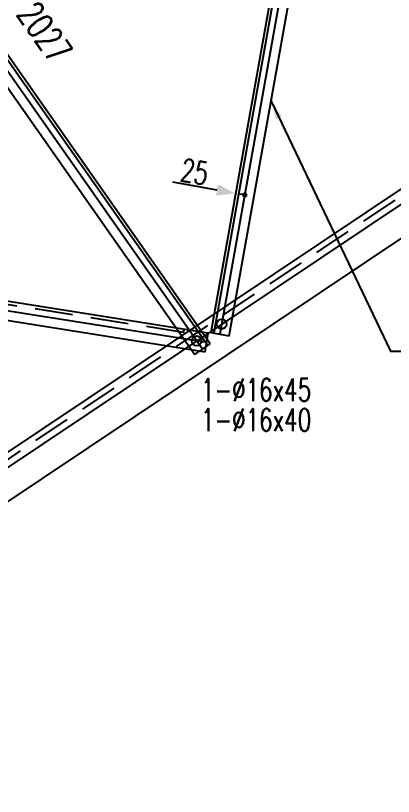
# Model space of a CAD drawing. Extents: x 512650 to 528870, y -6972 to 4508.
# Drawn here: x 515749 to 516755, y -4369 to -2292 of the extents above; entities that cross this region are included whole.
import ezdxf

# ---------------------------------------------------------------- set-up
doc = ezdxf.new("R2010")
doc.units = 0
doc.header["$LTSCALE"] = 200
doc.header["$MEASUREMENT"] = 0
doc.linetypes.add('DASHED', pattern=[0.75, 0.5, -0.25])
doc.layers.get('0').update_dxf_attribs({"linetype": 'CONTINUOUS'})
for name, color, linetype in [('ASSI', 3, 'CONTINUOUS'), ('FORI', 2, 'CONTINUOUS'), ('LINEA_ANG', 2, 'CONTINUOUS'), ('LS', 7, 'CONTINUOUS'), ('QT_MAL', 7, 'CONTINUOUS'), ('QT_MPR', 7, 'CONTINUOUS'), ('TRAT-Y', 7, 'DASHED')]:
    doc.layers.add(name, color=color, linetype=linetype)
doc.styles.add('QUOTE', font='ROMANS8.SHX', dxfattribs={"width": 0.7})
doc.styles.add('RS', font='ROMANS8.shx', dxfattribs={"width": 0.7})
doc.styles.get("Standard").update_dxf_attribs({"font": 'ROMANS8.SHX', "width": 0.7})
doc.dimstyles.new('FRECCE1', dxfattribs={"dimtxt": 60, "dimasz": 6.66, "dimexe": 0, "dimexo": 0, "dimgap": 1, "dimtad": 1, "dimzin": 0, "dimdsep": 46, "dimtxsty": 'RS', "dimblk1": 'QUOTP', "dimblk2": 'QUOTF', "dimsah": 1, "dimcen": 0, "dimclrd": 2, "dimclre": 2, "dimclrt": 7, "dimadec": 0, "dimazin": 0, "dimtfac": 1, "dimtix": 1, "dimtmove": 2, "dimatfit": 3, "dimldrblk": 'QUOTP', "dimfxl": 1, "dimtolj": 1, "dimtzin": 0, "dimarcsym": 0})
doc.dimstyles.new('TRATTO', dxfattribs={"dimscale": 0, "dimtxt": 60, "dimasz": 40, "dimexe": 0, "dimexo": 0, "dimgap": 5, "dimtad": 1, "dimrnd": 0.5, "dimdsep": 46, "dimtxsty": 'RS', "dimblk1": 'OBLIQUE', "dimblk2": 'OBLIQUE', "dimsah": 1, "dimcen": 0.09, "dimclrd": 2, "dimclre": 2, "dimclrt": 7, "dimadec": 0, "dimazin": 0, "dimtfac": 1, "dimtix": 1, "dimtmove": 2, "dimatfit": 3, "dimfxl": 1, "dimtolj": 1, "dimtzin": 0, "dimarcsym": 0})

# ---------------------------------------------------------------- blocks, each defined once
blk = doc.blocks.new('ASSE98')
blk.add_line((0, 0), (1, 0))
at = {"color": 7, "flags": 1}
for tag, p in [('LAV1', (3.07431, 6.82847)), ('LAV2', (3.07431, 6.49513)), ('LAV3', (3.07431, 6.1618)), ('LAV4', (3.07431, 5.82847)), ('LAV5', (3.07431, 5.49513)), ('LAV6', (3.07431, 5.1618)), ('LAV7', (3.07431, 4.82847)), ('LAV8', (3.07431, 4.49513)), ('LAV9', (3.07431, 4.1618)), ('LAV10', (3.07431, 3.82847))]:
    blk.add_attdef(tag, p, '', height=0.2, dxfattribs=at)
at = {"color": 7, "style": 'QUOTE', "width": 0.5, "flags": 1}
for tag, p in [('TI', (1.38308, 6.82731)), ('DI_S', (1.38308, 6.42178)), ('D_S', (1.38308, 6.02092)), ('E_S', (1.38308, 5.68065)), ('NFORI', (1.36454, 5.29792)), ('ALAR', (1.36349, 4.93246)), ('FAM', (1.3775, 4.54645)), ('ALA', (1.38308, 4.19257)), ('DISP2', (1.38308, 3.84971)), ('DISP1', (1.38308, 3.50686)), ('PINZAF', (1.38308, 3.164)), ('PINZAI', (1.38308, 2.82114)), ('TRP', (1.38308, 2.47829)), ('NP', (1.38308, 2.13543)), ('SV', (1.38308, 1.79257)), ('PESO', (1.38308, 1.44971)), ('QUA', (1.38308, 1.10686)), ('LUN', (1.38308, 0.764)), ('PROF', (1.38308, 0.42114)), ('POS', (1.38308, 0.07829))]:
    blk.add_attdef(tag, p, '', height=0.2, dxfattribs=at)
blk = doc.blocks.new('16')
blk.add_circle((0, 0), 1)
blk = doc.blocks.new('_OBLIQUE')
at = {"color": 0, "linetype": 'ByBlock'}
blk.add_line((-0.5, -0.5), (0.5, 0.5), dxfattribs=at)
blk = doc.blocks.new('*D146')
at = {"layer": 'QT_MPR', "color": 2, "lineweight": -2, "transparency": 16777216}
for p, q in [((516661.9, -1070.9), (516202.3, -1758.5)), ((516202.3, -1758.5), (517554.5, -2662.5)), ((518025.3, -1958.2), (517554.5, -2662.5))]:
    blk.add_line(p, q, dxfattribs=at)
at = {"layer": 'QT_MPR', "color": 2, "lineweight": -2, "transparency": 16777216, "xscale": 40, "yscale": 40, "zscale": 40}
for p, rotation in [((516202.3, -1758.5), 146.238350681774), ((517554.5, -2662.5), 326.2383506817741)]:
    blk.add_blockref('_OBLIQUE', p, dxfattribs=dict(at, rotation=rotation))
at = {"layer": 'QT_MPR', "color": 7, "transparency": 16777216, "insert": (516897.8, -2181.4), "char_height": 60, "attachment_point": 5, "rotation": 326.2384, "style": 'RS'}
blk.add_mtext('\\A1;1626.5', dxfattribs=at)
blk = doc.blocks.new('QUOTP')
at = {"layer": 'ASSI', "color": 2, "const_width": 1.07}
blk.add_lwpolyline([(-0.53, 0, 1), (0.53, 0, 1)], format="xyb", close=True, dxfattribs=at)
blk = doc.blocks.new('QUOTF')
at = {"layer": 'LS', "color": 2}
blk.add_line((7.5, 0), (25.5, 0), dxfattribs=at)
blk.add_solid([(7.5, 2.25), (0, 0), (7.5, -2.25)], dxfattribs=at)
blk = doc.blocks.new('*D157')
at = {"layer": 'QT_MAL', "color": 2, "lineweight": -2, "transparency": 16777216}
for p, q in [((516334.4, -2765.2), (516334.4, -2765.2)), ((516352.5, -2768.4), (516341, -2766.4)), ((516359.1, -2769.6), (516359.1, -2769.6))]:
    blk.add_line(p, q, dxfattribs=at)
at = {"layer": 'QT_MAL', "color": 2, "lineweight": -2, "transparency": 16777216, "xscale": 6.66, "yscale": 6.66, "zscale": 6.66}
for name, p, rotation in [('QUOTF', (516334.4, -2765.2), 169.8905404540853), ('QUOTP', (516359.1, -2769.6), 349.8905404540852)]:
    blk.add_blockref(name, p, dxfattribs=dict(at, rotation=rotation))
at = {"layer": 'QT_MAL', "color": 7, "transparency": 16777216, "insert": (516225.5, -2707.7), "char_height": 60, "attachment_point": 5, "rotation": 349.8905, "style": 'RS'}
blk.add_mtext('\\A1;25', dxfattribs=at)
blk = doc.blocks.new('bull')
at = {"style": 'RS', "width": 0.7, "flags": 1}
for tag, p in [('NN', (-12.25, 0)), ('DIAMETRO', (0, -4.86)), ('SERRAGGIO', (0, -9.71)), ('LUNGHEZZA', (0, -14.57)), ('NB', (0, -19.43)), ('TIPO', (0, -24.12)), ('EL', (-0.14, -29))]:
    blk.add_attdef(tag, p, '', height=3, dxfattribs=at)
at = {"style": 'RS', "width": 0.7}
blk.add_attdef('BULLONE', (0, 0), '', height=3, dxfattribs=at)

msp = doc.modelspace()

# ---------------------------------------------------------------- linework, layer by layer
at = {"layer": 'LINEA_ANG'}
for p, q in [((520739.94, -102.649), (514488.138, -4281.808)), ((514516.847, -4394.931), (520750.359, -227.998)), ((516642.056, -1039.954), (516268.53, -3134.915)), ((516317.754, -3143.691), (516691.28, -1048.73)), ((516267.305, -3165.154), (515102.192, -1506.468)), ((515061.277, -1535.208), (516226.39, -3193.894)), ((516261.901, -3136.954), (514805.99, -2906.743)), ((514798.181, -2956.129), (516254.092, -3186.34)), ((516196.371, -3135.198), (516197.699, -3126.802)), ((516268.53, -3134.915), (516317.754, -3143.691)), ((516254.092, -3186.34), (516261.901, -3136.954)), ((516226.39, -3193.894), (516267.305, -3165.154))]:
    msp.add_line(p, q, dxfattribs=at)
at = {"layer": 'LINEA_ANG', "color": 2}
for p, q in [((516650.424, -1041.446), (516276.898, -3136.407)), ((516260.35, -3170.04), (515095.236, -1511.354))]:
    msp.add_line(p, q, dxfattribs=at)
at = {"layer": 'LS', "color": 6}
msp.add_lwpolyline([(516429.022, -2519.63), (516746.888, -3184.688), (517476.719, -3184.688)], dxfattribs=at)
msp.add_solid([(516443.065, -2568.336), (516429.022, -2519.63), (516458.102, -2561.149)], dxfattribs=at)
at = {"layer": 'TRAT-Y'}
for p, q in [((520748.832, -115.95), (514497.03, -4295.11)), ((516196.371, -3135.198), (514804.662, -2915.139))]:
    msp.add_line(p, q, dxfattribs=at)

# ---------------------------------------------------------------- block references
at = {"layer": 'ASSI'}
for p, xscale, zscale, rotation in [((520758.836, -130.915), 7559.000000000001, 7559.000000000001, 213.7616493182259), ((516666.668, -1044.342), 2128, 2128, 259.8905404540852), ((516257.997, -3161.647), 1474, 1474, 171.0147051339972)]:
    msp.add_blockref('ASSE98', p, dxfattribs=dict(at, xscale=xscale, zscale=zscale, rotation=rotation))
ref = msp.add_blockref('ASSE98', (516246.848, -3179.524), dxfattribs=dict(at, xscale=2027, zscale=2027, rotation=125.0854033589816))
ref.add_attrib('PROF', 'L50x4', (515458.934, -1875.156), dxfattribs={"layer": '0', "color": 2, "height": 70, "rotation": -54.914597, "style": 'QUOTE', "width": 0.7})
ref.add_attrib('LUN', '2027', (515749.13, -2288.286), dxfattribs={"layer": '0', "color": 2, "height": 70, "rotation": -54.914597, "style": 'QUOTE', "width": 0.7})
ref.add_attrib('PESO', '1973 C/C T.', (515229.811, -2036.099), dxfattribs={"layer": '0', "color": 2, "height": 70, "rotation": -54.914597, "style": 'QUOTE', "width": 0.7})
ref.add_attrib('SV', 'Lg.', (515660.534, -2162.159), dxfattribs={"layer": '0', "color": 2, "height": 70, "rotation": -54.914597, "style": 'QUOTE', "width": 0.7})
at = {"layer": 'FORI', "xscale": 13, "yscale": 13, "zscale": 13}
for p in [(516297.837, -3112.971), (516231.328, -3157.43)]:
    msp.add_blockref('16', p, dxfattribs=at)
at = {"layer": 'LS', "color": 7, "xscale": 20, "yscale": 20, "zscale": 20}
for p, values in [((516242.556, -3317.66), {'BULLONE': '1-%%c16x45                '}), ((516242.556, -3397.66), {'BULLONE': '1-%%c16x40                '})]:
    msp.add_blockref('bull', p, dxfattribs=at).add_auto_attribs(values)

# ---------------------------------------------------------------- dimensions: what is measured, and where the dimension line sits
at = {"layer": 'QT_MAL'}
dim = msp.add_linear_dim(base=(516334.448, -2765.205), p1=(516359.06, -2769.594), p2=(516334.448, -2765.205), angle=349.89054, text='25', dimstyle='FRECCE1', dxfattribs=at)
dim.commit()
dim.dimension.update_dxf_attribs({"geometry": '*D157', "text_midpoint": (516225.533, -2707.72), "dimtype": 160})
at = {"layer": 'QT_MPR'}
dim = msp.add_linear_dim(base=(517554.504, -2662.475), p1=(516661.929, -1070.923), p2=(518025.275, -1958.225), angle=326.238351, text='1626.5', dimstyle='TRATTO', override={"dimscale": 1}, dxfattribs=at)
dim.commit()
dim.dimension.update_dxf_attribs({"geometry": '*D146', "text_midpoint": (516897.839, -2181.412), "dimtype": 160})

doc.saveas('drawing.dxf')
